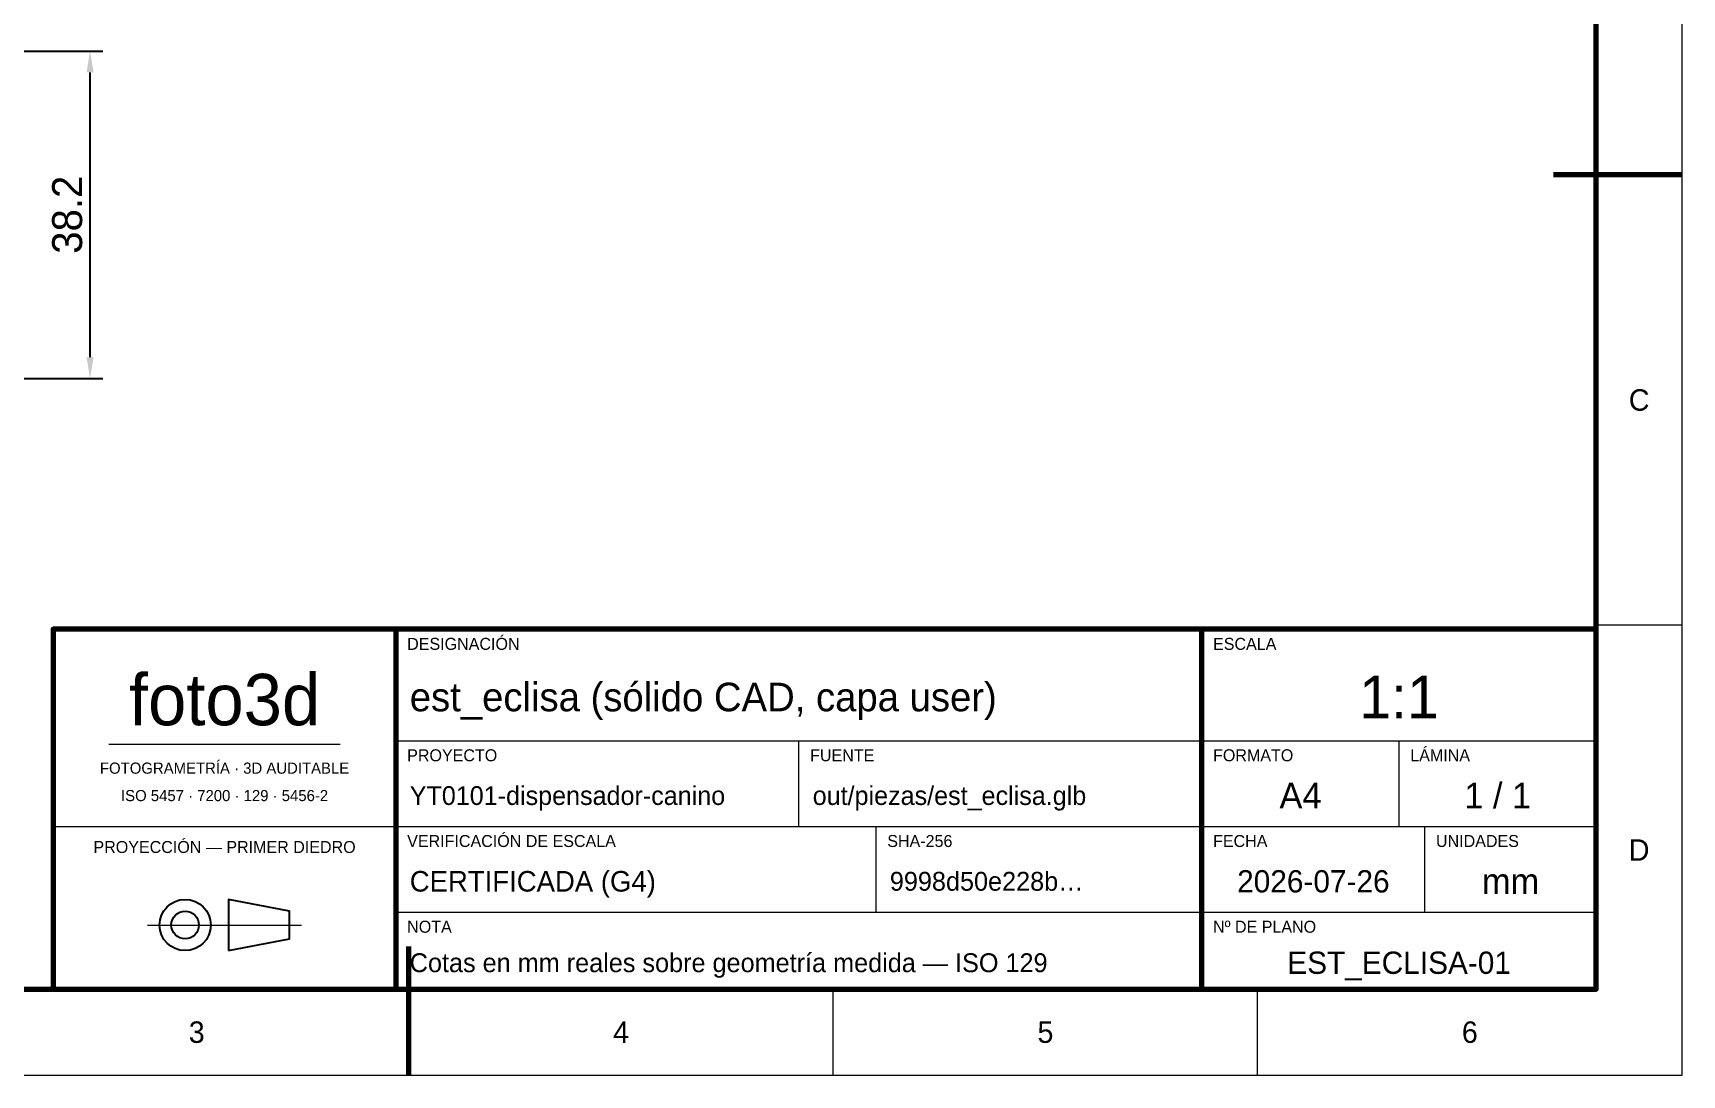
# Model space of a CAD drawing. Header units: millimetres. Extents: x 0 to 297, y 0 to 210.
# Drawn here: x 104.7 to 297, y 0 to 121.6 of the extents above; entities that cross this region are included whole.
import ezdxf
from ezdxf.enums import TextEntityAlignment as Align

# ---------------------------------------------------------------- set-up
doc = ezdxf.new("R2010")
doc.units = ezdxf.units.MM
for name, color, linetype, lineweight in [('COTAS', 7, 'CONTINUOUS', 25), ('FINA', 7, 'CONTINUOUS', 18), ('NORMA', 7, 'CONTINUOUS', 70), ('TEXTO', 7, 'CONTINUOUS', 25)]:
    doc.layers.add(name, color=color, linetype=linetype, lineweight=lineweight)
doc.dimstyles.new('F3D_1000', dxfattribs={"dimtxt": 3.5, "dimasz": 2.5, "dimexe": 1.5, "dimexo": 1, "dimgap": 0.9, "dimtad": 1, "dimdec": 1, "dimdsep": 46, "dimcen": 2.5, "dimazin": 3, "dimtfac": 1, "dimtmove": 0, "dimatfit": 3})

msp = doc.modelspace()

# ---------------------------------------------------------------- linework, layer by layer
at = {"layer": 'FINA'}
for p, q in [((287, 105), (297, 105)), ((287, 52.5), (297, 52.5)), ((113.5, 38.6), (140.5, 38.6)), ((147, 39), (241, 39)), ((194, 29), (194, 39)), ((241, 39), (287, 39)), ((264, 29), (264, 39)), ((107, 29), (147, 29)), ((147, 29), (241, 29)), ((203, 19), (203, 29)), ((241, 29), (287, 29)), ((267, 19), (267, 29)), ((118.03, 17.5), (135.97, 17.5)), ((147, 19), (241, 19)), ((241, 19), (287, 19)), ((148.5, 0), (148.5, 10)), ((198, 0), (198, 10)), ((247.5, 0), (247.5, 10))]:
    msp.add_line(p, q, dxfattribs=at)
msp.add_lwpolyline([(0, 0), (297, 0), (297, 210), (0, 210)], close=True, dxfattribs=at)
at = {"layer": 'NORMA'}
for p, q in [((297, 105), (282, 105)), ((147, 10), (147, 52)), ((241, 10), (241, 52)), ((148.5, 0), (148.5, 15))]:
    msp.add_line(p, q, dxfattribs=at)
for points in [[(20, 10), (287, 10), (287, 200), (20, 200)], [(107, 10), (287, 10), (287, 52), (107, 52)]]:
    msp.add_lwpolyline(points, close=True, dxfattribs=at)
at = {"layer": 'TEXTO'}
msp.add_lwpolyline([(127.46, 14.51), (134.59, 15.89), (134.59, 19.11), (127.46, 20.49)], close=True, dxfattribs=at)
for radius in [2.99, 1.61]:
    msp.add_circle((122.4, 17.5), radius, dxfattribs=at)

# ---------------------------------------------------------------- texts
for s, height, p in [('C', 2.5, (292, 78.75)), ('foto3d', 6, (127, 43.8)), ('1:1', 5, (264, 44.1)), ('FOTOGRAMETRÍA · 3D AUDITABLE', 1.3, (127, 35.8)), ('ISO 5457 · 7200 · 129 · 5456-2', 1.3, (127, 32.6)), ('A4', 3, (252.5, 32.6)), ('1 / 1', 3, (275.5, 32.6)), ('PROYECCIÓN — PRIMER DIEDRO', 1.4, (127, 26.6)), ('D', 2.5, (292, 26.25)), ('2026-07-26', 2.6, (254, 22.6)), ('mm', 3, (277, 22.6)), ('EST_ECLISA-01', 2.6, (264, 13.1)), ('3', 2.5, (123.75, 5)), ('4', 2.5, (173.25, 5)), ('5', 2.5, (222.75, 5)), ('6', 2.5, (272.25, 5))]:
    msp.add_text(s, height=height, dxfattribs=at).set_placement(p, align=Align.MIDDLE_CENTER)
for s, p in [('DESIGNACIÓN', (148.3, 49.6)), ('ESCALA', (242.3, 49.6)), ('PROYECTO', (148.3, 36.6)), ('FUENTE', (195.3, 36.6)), ('FORMATO', (242.3, 36.6)), ('LÁMINA', (265.3, 36.6)), ('VERIFICACIÓN DE ESCALA', (148.3, 26.6)), ('SHA-256', (204.3, 26.6)), ('FECHA', (242.3, 26.6)), ('UNIDADES', (268.3, 26.6)), ('NOTA', (148.3, 16.6)), ('Nº DE PLANO', (242.3, 16.6))]:
    msp.add_text(s, height=1.4, dxfattribs=at).set_placement(p)
for s, height, p in [('est_eclisa (sólido CAD, capa user)', 3.3382, (148.6, 44.1)), ('YT0101-dispensador-canino', 2.19, (148.6, 32.6)), ('out/piezas/est_eclisa.glb', 2.19, (195.6, 32.6)), ('CERTIFICADA (G4)', 2.4, (148.6, 22.6)), ('9998d50e228b…', 2.2, (204.6, 22.6)), ('Cotas en mm reales sobre geometría medida — ISO 129', 2.2, (148.6, 13.1))]:
    msp.add_text(s, height=height, dxfattribs=at).set_placement(p, align=Align.MIDDLE_LEFT)

# ---------------------------------------------------------------- dimensions: what is measured, and where the dimension line sits
at = {"layer": 'COTAS'}
msp.add_linear_dim(base=(111.31, 81.26), p1=(102.31, 81.26), p2=(102.31, 119.46), angle=90, dimstyle='F3D_1000', dxfattribs=at).render()

doc.saveas('drawing.dxf')
